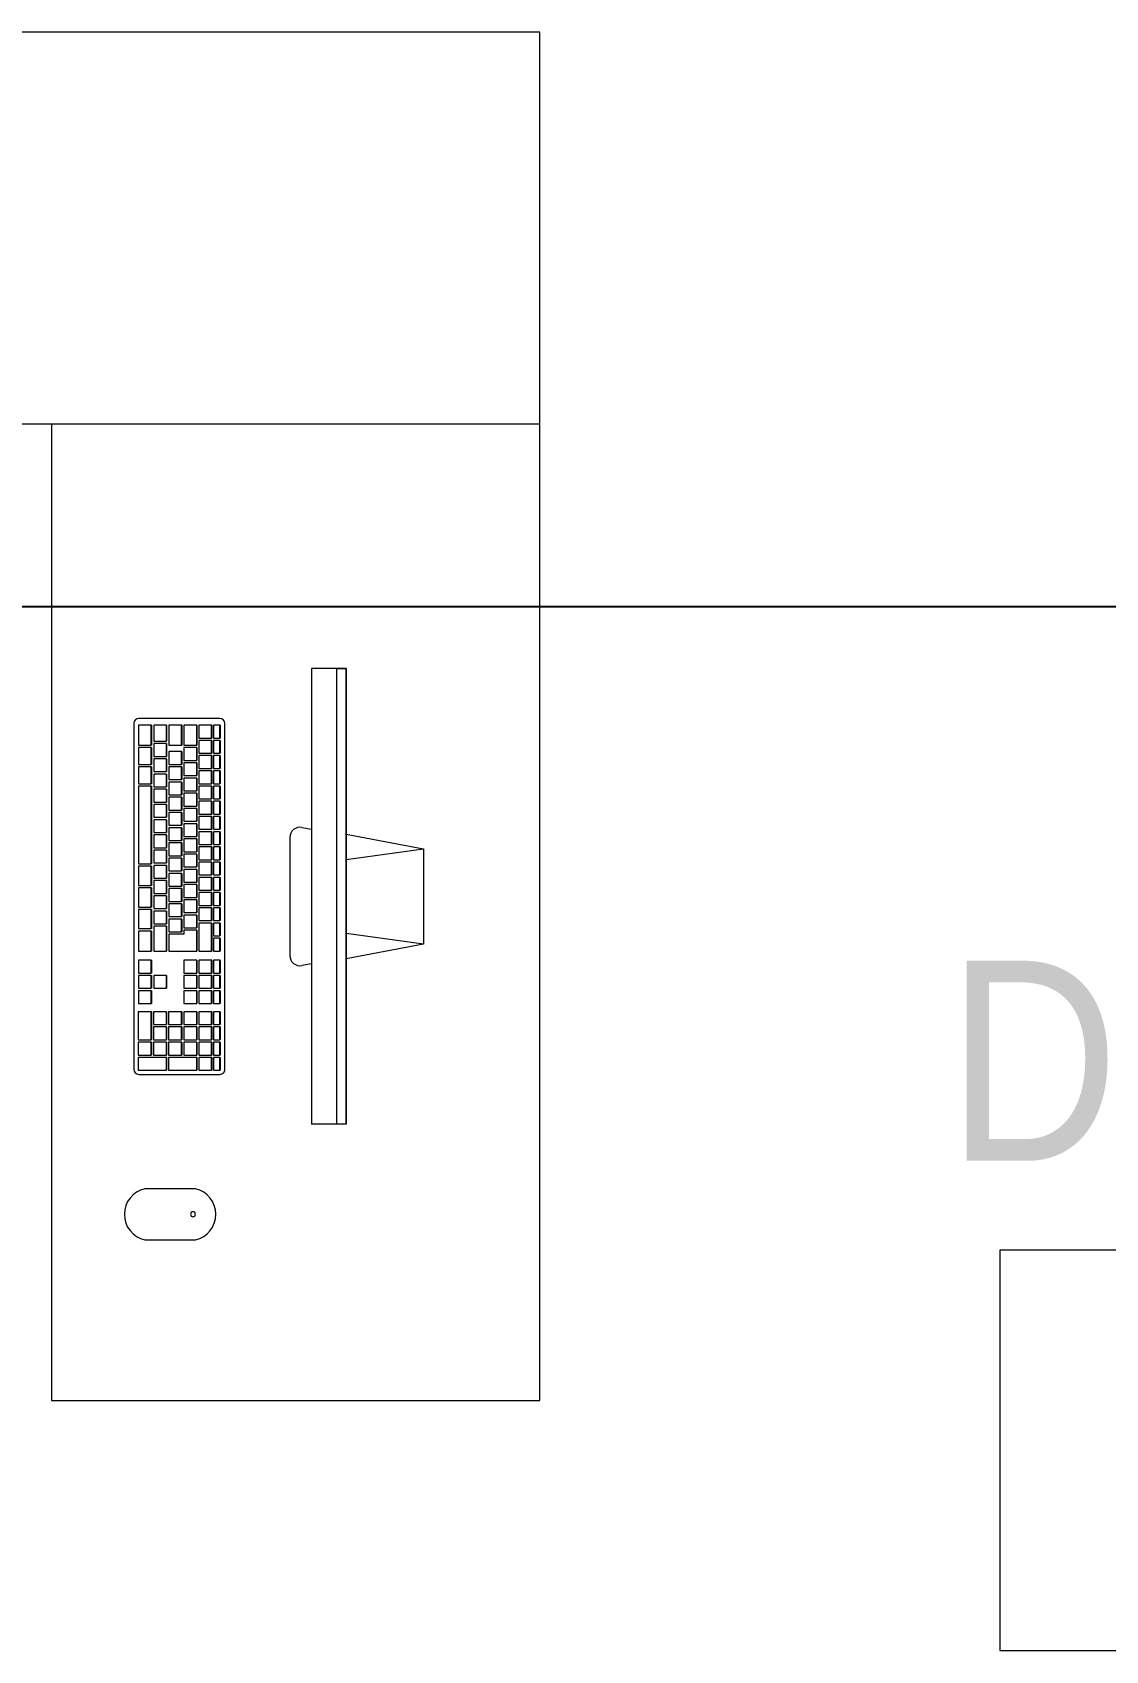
# Model space of a CAD drawing. Header units: millimetres. Extents: x -9358 to 257996, y -67499 to 9117.
# Drawn here: x 1330 to 2670, y -4947 to -2926 of the extents above; entities that cross this region are included whole.
import ezdxf

# ---------------------------------------------------------------- set-up
doc = ezdxf.new("R2010")
doc.units = ezdxf.units.MM
doc.header["$LTSCALE"] = 1000
for name, color, linetype, lineweight in [('A-FRN', 8, 'Continuous', 9), ('A-GEN-MOD', 8, 'Continuous', 9), ('A-ROM-NAM', 8, 'Continuous', 9)]:
    doc.layers.add(name, color=color, linetype=linetype, lineweight=lineweight)
doc.layers.add('DATANET', color=4, linetype='Continuous')
doc.styles.add('Arial_5', font='arial.ttf', dxfattribs={"width": 0.85, "height": 200})

# ---------------------------------------------------------------- blocks, each defined once
blk = doc.blocks.new('table48 - table-1749016-01-Ground Floor Furniture Plan')
at = {"layer": 'A-FRN'}
for p, q in [((33933, 10318.7), (33933, 8904.4)), ((34422, 10318.7), (33933, 10318.7)), ((34422, 8904.4), (34422, 9709.1)), ((33933, 8904.4), (34422, 8904.4))]:
    blk.add_line(p, q, dxfattribs=at)
blk = doc.blocks.new('2_Seat_computer_desk_11571 - 2_Seat_computer_desk_11571-749485-01-Ground Floor Furniture Plan')
at = {"layer": 'A-FRN'}
for p, q in [((552, 92.9), (570.4, 189.7)), ((570.4, 189.7), (689.3, 189.7)), ((583.7, 92.9), (570.4, 189.7)), ((689.3, 189.7), (676, 92.9)), ((689.3, 189.7), (707.7, 92.9)), ((345.4, 92.9), (345.4, 49.7)), ((914.3, 92.9), (345.4, 92.9)), ((345.4, 81.2), (345.4, 92.9)), ((345.4, 92.9), (914.3, 92.9)), ((914.3, 81.2), (345.4, 81.2)), ((914.3, 92.9), (914.3, 49.7)), ((914.3, 92.9), (914.3, 81.2)), ((345.4, 49.7), (914.3, 49.7)), ((543.6, 37.6), (545.7, 49.7)), ((714, 49.7), (716.1, 37.6)), ((556.1, 22.7), (703.6, 22.7)), ((416, -64.4), (432, -64.4)), ((416, -64.4), (416, -64.6)), ((432, -64.6), (416, -64.6)), ((416, -64.6), (416, -72.6)), ((416, -72.6), (432, -72.6)), ((416, -74.6), (432, -74.6)), ((416, -74.6), (416, -74.9)), ((432, -74.9), (416, -74.9)), ((416, -74.9), (416, -90.8)), ((432, -64.4), (432, -64.6)), ((432, -72.6), (432, -64.6)), ((432, -74.6), (432, -74.9)), ((432, -90.8), (432, -74.9)), ((435, -64.4), (451, -64.4)), ((435, -64.4), (435, -64.6)), ((451, -64.6), (435, -64.6)), ((435, -64.6), (435, -72.6)), ((435, -72.6), (451, -72.6)), ((435, -74.6), (451, -74.6)), ((435, -74.6), (435, -74.9)), ((451, -74.9), (435, -74.9)), ((435, -74.9), (435, -90.8)), ((451, -64.4), (451, -64.6)), ((451, -72.6), (451, -64.6)), ((451, -74.6), (451, -74.9)), ((451, -90.8), (451, -74.9)), ((454, -64.4), (470, -64.4)), ((454, -64.4), (454, -64.6)), ((470, -64.6), (454, -64.6)), ((454, -64.6), (454, -72.6)), ((454, -72.6), (470, -72.6)), ((454, -74.6), (470, -74.6)), ((454, -74.6), (454, -74.9)), ((470, -74.9), (454, -74.9)), ((454, -74.9), (454, -90.8)), ((470, -64.4), (470, -64.6)), ((470, -72.6), (470, -64.6)), ((470, -74.6), (470, -74.9)), ((470, -90.8), (470, -74.9)), ((473, -64.4), (489, -64.4)), ((473, -64.4), (473, -64.6)), ((489, -64.6), (473, -64.6)), ((473, -64.6), (473, -72.6)), ((473, -72.6), (489, -72.6)), ((473, -74.6), (489, -74.6)), ((473, -74.6), (473, -74.9)), ((489, -74.9), (473, -74.9)), ((473, -74.9), (473, -90.8)), ((489, -64.4), (489, -64.6)), ((489, -72.6), (489, -64.6)), ((489, -74.6), (489, -74.9)), ((489, -90.8), (489, -74.9)), ((492, -64.4), (508, -64.4)), ((492, -64.4), (492, -64.6)), ((508, -64.6), (492, -64.6)), ((492, -64.6), (492, -72.6)), ((492, -72.6), (508, -72.6)), ((492, -74.6), (508, -74.6)), ((492, -74.6), (492, -74.9)), ((508, -74.9), (492, -74.9)), ((492, -74.9), (492, -90.8)), ((508, -64.4), (508, -64.6)), ((508, -72.6), (508, -64.6)), ((508, -74.6), (508, -74.9)), ((508, -90.8), (508, -74.9)), ((511, -64.4), (527, -64.4)), ((511, -64.4), (511, -64.6)), ((527, -64.6), (511, -64.6)), ((511, -64.6), (511, -72.6)), ((511, -72.6), (527, -72.6)), ((511, -74.6), (527, -74.6)), ((511, -74.6), (511, -74.9)), ((527, -74.9), (511, -74.9)), ((511, -74.9), (511, -90.8)), ((527, -64.4), (527, -64.6)), ((527, -72.6), (527, -64.6)), ((527, -74.6), (527, -74.9)), ((527, -90.8), (527, -74.9)), ((530, -64.4), (546, -64.4)), ((530, -64.4), (530, -64.6)), ((546, -64.6), (530, -64.6)), ((530, -64.6), (530, -72.6)), ((530, -72.6), (546, -72.6)), ((530, -74.6), (546, -74.6)), ((530, -74.6), (530, -74.9)), ((546, -74.9), (530, -74.9)), ((530, -74.9), (530, -90.8)), ((546, -64.4), (546, -64.6)), ((546, -72.6), (546, -64.6)), ((546, -74.6), (546, -74.9)), ((546, -90.8), (546, -74.9)), ((549, -64.4), (565, -64.4)), ((549, -64.4), (549, -64.6)), ((565, -64.6), (549, -64.6)), ((549, -64.6), (549, -72.6)), ((549, -72.6), (565, -72.6)), ((549, -74.6), (565, -74.6)), ((549, -74.6), (549, -74.9)), ((565, -74.9), (549, -74.9)), ((549, -74.9), (549, -90.8)), ((565, -64.4), (565, -64.6)), ((565, -72.6), (565, -64.6)), ((565, -74.6), (565, -74.9)), ((565, -90.8), (565, -74.9)), ((568, -64.4), (584, -64.4)), ((568, -64.4), (568, -64.6)), ((584, -64.6), (568, -64.6)), ((568, -64.6), (568, -72.6)), ((568, -72.6), (584, -72.6)), ((568, -74.6), (584, -74.6)), ((568, -74.6), (568, -74.9)), ((584, -74.9), (568, -74.9)), ((568, -74.9), (568, -90.8)), ((584, -64.4), (584, -64.6)), ((584, -72.6), (584, -64.6)), ((584, -74.6), (584, -74.9)), ((584, -90.8), (584, -74.9)), ((587, -64.4), (603, -64.4)), ((587, -64.4), (587, -64.6)), ((603, -64.6), (587, -64.6)), ((587, -64.6), (587, -72.6)), ((587, -72.6), (603, -72.6)), ((587, -74.6), (603, -74.6)), ((587, -74.6), (587, -74.9)), ((603, -74.9), (587, -74.9)), ((587, -74.9), (587, -90.8)), ((603, -64.4), (603, -64.6)), ((603, -72.6), (603, -64.6)), ((603, -74.6), (603, -74.9)), ((603, -90.8), (603, -74.9)), ((606, -64.4), (622, -64.4)), ((606, -64.4), (606, -64.6)), ((622, -64.6), (606, -64.6)), ((606, -64.6), (606, -72.6)), ((606, -72.6), (622, -72.6)), ((606, -74.6), (622, -74.6)), ((606, -74.6), (606, -74.9)), ((622, -74.9), (606, -74.9)), ((606, -74.9), (606, -90.8)), ((622, -64.4), (622, -64.6)), ((622, -72.6), (622, -64.6)), ((622, -74.6), (622, -74.9)), ((622, -90.8), (622, -74.9)), ((625, -64.4), (641, -64.4)), ((625, -64.4), (625, -64.6)), ((641, -64.6), (625, -64.6)), ((625, -64.6), (625, -72.6)), ((625, -72.6), (641, -72.6)), ((625, -74.6), (641, -74.6)), ((625, -74.6), (625, -74.9)), ((641, -74.9), (625, -74.9)), ((625, -74.9), (625, -90.8)), ((641, -64.4), (641, -64.6)), ((641, -72.6), (641, -64.6)), ((641, -74.6), (641, -74.9)), ((641, -90.8), (641, -74.9)), ((644, -64.4), (660, -64.4)), ((644, -64.4), (644, -64.6)), ((660, -64.6), (644, -64.6)), ((644, -64.6), (644, -72.6)), ((644, -72.6), (660, -72.6)), ((644, -74.6), (660, -74.6)), ((644, -74.6), (644, -74.9)), ((660, -74.9), (644, -74.9)), ((644, -74.9), (644, -90.8)), ((660, -64.4), (660, -64.6)), ((660, -72.6), (660, -64.6)), ((660, -74.6), (660, -74.9)), ((660, -90.8), (660, -74.9)), ((663, -64.4), (679, -64.4)), ((663, -64.4), (663, -64.6)), ((679, -64.6), (663, -64.6)), ((663, -64.6), (663, -72.6)), ((663, -72.6), (679, -72.6)), ((663, -74.6), (698, -74.6)), ((663, -74.6), (663, -74.9)), ((698, -74.9), (663, -74.9)), ((663, -74.9), (663, -91.1)), ((679, -64.4), (679, -64.6)), ((679, -72.6), (679, -64.6)), ((682, -64.4), (698, -64.4)), ((682, -64.4), (682, -64.6)), ((698, -64.6), (682, -64.6)), ((682, -64.6), (682, -72.6)), ((682, -72.6), (698, -72.6)), ((698, -64.4), (698, -64.6)), ((698, -72.6), (698, -64.6)), ((698, -74.6), (698, -74.9)), ((698, -91.1), (698, -74.9)), ((709.5, -64.4), (725.5, -64.4)), ((709.5, -64.4), (709.5, -64.6)), ((725.5, -64.6), (709.5, -64.6)), ((709.5, -64.6), (709.5, -72.6)), ((709.5, -72.6), (725.5, -72.6)), ((709.5, -74.6), (725.5, -74.6)), ((709.5, -74.6), (709.5, -74.9)), ((725.5, -74.9), (709.5, -74.9)), ((709.5, -74.9), (709.5, -91.1)), ((725.5, -64.4), (725.5, -64.6)), ((725.5, -72.6), (725.5, -64.6)), ((725.5, -74.6), (725.5, -74.9)), ((725.5, -91.1), (725.5, -74.9)), ((728.5, -64.4), (744.5, -64.4)), ((728.5, -64.4), (728.5, -64.6)), ((744.5, -64.6), (728.5, -64.6)), ((728.5, -64.6), (728.5, -72.6)), ((728.5, -72.6), (744.5, -72.6)), ((728.5, -74.6), (744.5, -74.6)), ((728.5, -74.6), (728.5, -74.9)), ((744.5, -74.9), (728.5, -74.9)), ((728.5, -74.9), (728.5, -91.1)), ((744.5, -64.4), (744.5, -64.6)), ((744.5, -72.6), (744.5, -64.6)), ((744.5, -74.6), (744.5, -74.9)), ((744.5, -91.1), (744.5, -74.9)), ((747.5, -64.4), (763.5, -64.4)), ((747.5, -64.4), (747.5, -64.6)), ((763.5, -64.6), (747.5, -64.6)), ((747.5, -64.6), (747.5, -72.6)), ((747.5, -72.6), (763.5, -72.6)), ((747.5, -74.6), (763.5, -74.6)), ((747.5, -74.6), (747.5, -74.9)), ((763.5, -74.9), (747.5, -74.9)), ((747.5, -74.9), (747.5, -91.1)), ((763.5, -64.4), (763.5, -64.6)), ((763.5, -72.6), (763.5, -64.6)), ((763.5, -74.6), (763.5, -74.9)), ((763.5, -91.1), (763.5, -74.9)), ((773.8, -64.4), (789.8, -64.4)), ((773.8, -64.4), (773.8, -64.6)), ((789.8, -64.6), (773.8, -64.6)), ((773.8, -64.6), (773.8, -72.6)), ((773.8, -72.6), (789.8, -72.6)), ((773.8, -74.6), (789.8, -74.6)), ((773.8, -74.6), (773.8, -74.9)), ((789.8, -74.9), (773.8, -74.9)), ((773.8, -74.9), (773.8, -91.1)), ((789.8, -64.4), (789.8, -64.6)), ((789.8, -72.6), (789.8, -64.6)), ((789.8, -74.6), (789.8, -74.9)), ((789.8, -91.1), (789.8, -74.9)), ((792.8, -64.4), (808.8, -64.4)), ((792.8, -64.4), (792.8, -64.6)), ((808.8, -64.6), (792.8, -64.6)), ((792.8, -64.6), (792.8, -72.6)), ((792.8, -72.6), (808.8, -72.6)), ((792.8, -74.6), (808.8, -74.6)), ((792.8, -74.6), (792.8, -74.9)), ((808.8, -74.9), (792.8, -74.9)), ((792.8, -74.9), (792.8, -91.1)), ((808.8, -64.4), (808.8, -64.6)), ((808.8, -72.6), (808.8, -64.6)), ((808.8, -74.6), (808.8, -74.9)), ((808.8, -91.1), (808.8, -74.9)), ((811.8, -64.4), (827.8, -64.4)), ((811.8, -64.4), (811.8, -64.6)), ((827.8, -64.6), (811.8, -64.6)), ((811.8, -64.6), (811.8, -72.6)), ((811.8, -72.6), (827.8, -72.6)), ((811.8, -74.6), (827.8, -74.6)), ((811.8, -74.6), (811.8, -74.9)), ((827.8, -74.9), (811.8, -74.9)), ((811.8, -74.9), (811.8, -91.1)), ((827.8, -64.4), (827.8, -64.6)), ((827.8, -72.6), (827.8, -64.6)), ((827.8, -74.6), (827.8, -74.9)), ((827.8, -91.1), (827.8, -74.9)), ((830.8, -64.4), (846.8, -64.4)), ((830.8, -64.4), (830.8, -64.6)), ((846.8, -64.6), (830.8, -64.6)), ((830.8, -64.6), (830.8, -72.6)), ((830.8, -72.6), (846.8, -72.6)), ((830.8, -74.6), (846.8, -74.6)), ((830.8, -74.6), (830.8, -74.9)), ((846.8, -74.9), (830.8, -74.9)), ((830.8, -74.9), (830.8, -91.1)), ((846.8, -64.4), (846.8, -64.6)), ((846.8, -72.6), (846.8, -64.6)), ((846.8, -74.6), (846.8, -74.9)), ((846.8, -91.1), (846.8, -74.9)), ((416, -90.8), (432, -90.8)), ((416, -93.3), (441, -93.3)), ((416, -93.3), (416, -93.5)), ((441, -93.5), (416, -93.5)), ((416, -93.5), (416, -109.5)), ((435, -90.8), (451, -90.8)), ((441, -93.3), (441, -93.5)), ((441, -109.5), (441, -93.5)), ((444, -93.3), (460, -93.3)), ((444, -93.3), (444, -93.5)), ((460, -93.5), (444, -93.5)), ((444, -93.5), (444, -109.5)), ((454, -90.8), (470, -90.8)), ((460, -93.3), (460, -93.5)), ((460, -109.5), (460, -93.5)), ((463, -93.3), (479, -93.3)), ((463, -93.3), (463, -93.5)), ((479, -93.5), (463, -93.5)), ((463, -93.5), (463, -109.5)), ((473, -90.8), (489, -90.8)), ((479, -93.3), (479, -93.5)), ((479, -109.5), (479, -93.5)), ((482, -93.3), (498, -93.3)), ((482, -93.3), (482, -93.5)), ((498, -93.5), (482, -93.5)), ((482, -93.5), (482, -109.5)), ((492, -90.8), (508, -90.8)), ((498, -93.3), (498, -93.5)), ((498, -109.5), (498, -93.5)), ((501, -93.3), (517, -93.3)), ((501, -93.3), (501, -93.5)), ((517, -93.5), (501, -93.5)), ((501, -93.5), (501, -109.5)), ((511, -90.8), (527, -90.8)), ((517, -93.3), (517, -93.5)), ((517, -109.5), (517, -93.5)), ((520, -93.3), (536, -93.3)), ((520, -93.3), (520, -93.5)), ((536, -93.5), (520, -93.5)), ((520, -93.5), (520, -109.5)), ((530, -90.8), (546, -90.8)), ((536, -93.3), (536, -93.5)), ((536, -109.5), (536, -93.5)), ((539, -93.3), (555, -93.3)), ((539, -93.3), (539, -93.5)), ((555, -93.5), (539, -93.5)), ((539, -93.5), (539, -109.5)), ((549, -90.8), (565, -90.8)), ((555, -93.3), (555, -93.5)), ((555, -109.5), (555, -93.5)), ((558, -93.3), (574, -93.3)), ((558, -93.3), (558, -93.5)), ((574, -93.5), (558, -93.5)), ((558, -93.5), (558, -109.5)), ((568, -90.8), (584, -90.8)), ((574, -93.3), (574, -93.5)), ((574, -109.5), (574, -93.5)), ((577, -93.3), (593, -93.3)), ((577, -93.3), (577, -93.5)), ((593, -93.5), (577, -93.5)), ((577, -93.5), (577, -109.5)), ((587, -90.8), (603, -90.8)), ((593, -93.3), (593, -93.5)), ((593, -109.5), (593, -93.5)), ((596, -93.3), (612, -93.3)), ((596, -93.3), (596, -93.5)), ((612, -93.5), (596, -93.5)), ((596, -93.5), (596, -109.5)), ((606, -90.8), (622, -90.8)), ((612, -93.3), (612, -93.5)), ((612, -109.5), (612, -93.5)), ((615, -93.3), (631, -93.3)), ((615, -93.3), (615, -93.5)), ((631, -93.5), (615, -93.5)), ((615, -93.5), (615, -109.5)), ((625, -90.8), (641, -90.8)), ((631, -93.3), (631, -93.5)), ((631, -109.5), (631, -93.5)), ((634, -93.3), (650, -93.3)), ((634, -93.3), (634, -93.5)), ((650, -93.5), (634, -93.5)), ((634, -93.5), (634, -109.5)), ((644, -90.8), (660, -90.8)), ((650, -93.3), (650, -93.5)), ((650, -109.5), (650, -93.5)), ((653, -93.3), (669, -93.3)), ((653, -93.3), (653, -93.5)), ((669, -93.5), (653, -93.5)), ((653, -93.5), (653, -109.5)), ((663, -91.1), (698, -91.1)), ((669, -93.3), (669, -93.5)), ((669, -109.5), (669, -93.5)), ((672, -93.3), (698, -93.3)), ((672, -93.3), (672, -93.5)), ((698, -93.5), (672, -93.5)), ((672, -93.5), (672, -109.5)), ((698, -93.3), (698, -93.5)), ((698, -128.4), (698, -93.5)), ((709.5, -91.1), (725.5, -91.1)), ((709.5, -93.3), (725.5, -93.3)), ((709.5, -93.5), (709.5, -93.3)), ((709.5, -93.5), (709.5, -109.5)), ((725.5, -93.5), (709.5, -93.5)), ((725.5, -93.3), (725.5, -93.5)), ((725.5, -109.5), (725.5, -93.5)), ((728.5, -91.1), (744.5, -91.1)), ((728.5, -93.3), (744.5, -93.3)), ((728.5, -93.5), (728.5, -93.3)), ((728.5, -93.5), (728.5, -109.5)), ((744.5, -93.5), (728.5, -93.5)), ((744.5, -93.3), (744.5, -93.5)), ((744.5, -109.5), (744.5, -93.5)), ((747.5, -91.1), (763.5, -91.1)), ((747.5, -93.3), (763.5, -93.3)), ((747.5, -93.3), (747.5, -93.5)), ((763.5, -93.5), (747.5, -93.5)), ((747.5, -93.5), (747.5, -109.5)), ((763.5, -93.5), (763.5, -93.3)), ((763.5, -109.5), (763.5, -93.5)), ((773.8, -91.1), (789.8, -91.1)), ((773.8, -93.3), (789.8, -93.3)), ((773.8, -93.3), (773.8, -93.5)), ((789.8, -93.5), (773.8, -93.5)), ((773.8, -93.5), (773.8, -109.8)), ((789.8, -93.3), (789.8, -93.5)), ((789.8, -109.8), (789.8, -93.5)), ((792.8, -91.1), (808.8, -91.1)), ((792.8, -93.3), (808.8, -93.3)), ((792.8, -93.3), (792.8, -93.5)), ((808.8, -93.5), (792.8, -93.5)), ((792.8, -93.5), (792.8, -109.8)), ((808.8, -93.3), (808.8, -93.5)), ((808.8, -109.8), (808.8, -93.5)), ((811.8, -91.1), (827.8, -91.1)), ((811.8, -93.3), (827.8, -93.3)), ((811.8, -93.3), (811.8, -93.5)), ((827.8, -93.5), (811.8, -93.5)), ((811.8, -93.5), (811.8, -109.8)), ((827.8, -93.3), (827.8, -93.5)), ((827.8, -109.8), (827.8, -93.5)), ((830.8, -91.1), (846.8, -91.1)), ((830.8, -93.3), (846.8, -93.3)), ((830.8, -93.3), (830.8, -93.5)), ((846.8, -93.5), (830.8, -93.5)), ((830.8, -93.5), (830.8, -128.7)), ((846.8, -93.3), (846.8, -93.5)), ((846.8, -128.7), (846.8, -93.5)), ((416, -109.5), (441, -109.5)), ((416, -112.2), (441, -112.2)), ((416, -112.2), (416, -112.5)), ((441, -112.5), (416, -112.5)), ((416, -112.5), (416, -128.4)), ((441, -112.2), (441, -112.5)), ((441, -128.4), (441, -112.5)), ((444, -109.5), (460, -109.5)), ((449, -112.2), (465, -112.2)), ((449, -112.2), (449, -112.5)), ((465, -112.5), (449, -112.5)), ((449, -112.5), (449, -128.4)), ((463, -109.5), (479, -109.5)), ((465, -112.2), (465, -112.5)), ((465, -128.4), (465, -112.5)), ((468, -112.2), (484, -112.2)), ((468, -112.2), (468, -112.5)), ((484, -112.5), (468, -112.5)), ((468, -112.5), (468, -128.4)), ((482, -109.5), (498, -109.5)), ((484, -112.2), (484, -112.5)), ((484, -128.4), (484, -112.5)), ((487, -112.2), (503, -112.2)), ((487, -112.2), (487, -112.5)), ((503, -112.5), (487, -112.5)), ((487, -112.5), (487, -128.4)), ((501, -109.5), (517, -109.5)), ((503, -112.2), (503, -112.5)), ((503, -128.4), (503, -112.5)), ((506, -112.2), (522, -112.2)), ((506, -112.2), (506, -112.5)), ((522, -112.5), (506, -112.5)), ((506, -112.5), (506, -128.4)), ((520, -109.5), (536, -109.5)), ((522, -112.2), (522, -112.5)), ((522, -128.4), (522, -112.5)), ((525, -112.2), (541, -112.2)), ((525, -112.2), (525, -112.5)), ((541, -112.5), (525, -112.5)), ((525, -112.5), (525, -128.4)), ((539, -109.5), (555, -109.5)), ((541, -112.2), (541, -112.5)), ((541, -128.4), (541, -112.5)), ((544, -112.2), (560, -112.2)), ((544, -112.2), (544, -112.5)), ((560, -112.5), (544, -112.5)), ((544, -112.5), (544, -128.4)), ((558, -109.5), (574, -109.5)), ((560, -112.2), (560, -112.5)), ((560, -128.4), (560, -112.5)), ((563, -112.2), (579, -112.2)), ((563, -112.2), (563, -112.5)), ((579, -112.5), (563, -112.5)), ((563, -112.5), (563, -128.4)), ((577, -109.5), (593, -109.5)), ((579, -112.2), (579, -112.5)), ((579, -128.4), (579, -112.5)), ((582, -112.2), (598, -112.2)), ((582, -112.2), (582, -112.5)), ((598, -112.5), (582, -112.5)), ((582, -112.5), (582, -128.4)), ((596, -109.5), (612, -109.5)), ((598, -112.2), (598, -112.5)), ((598, -128.4), (598, -112.5)), ((601, -112.2), (617, -112.2)), ((601, -112.2), (601, -112.5)), ((617, -112.5), (601, -112.5)), ((601, -112.5), (601, -128.4)), ((615, -109.5), (631, -109.5)), ((617, -112.2), (617, -112.5)), ((617, -128.4), (617, -112.5)), ((620, -112.2), (636, -112.2)), ((620, -112.2), (620, -112.5)), ((636, -112.5), (620, -112.5)), ((620, -112.5), (620, -128.4)), ((634, -109.5), (650, -109.5)), ((636, -112.2), (636, -112.5)), ((636, -128.4), (636, -112.5)), ((639, -112.2), (655, -112.2)), ((639, -112.2), (639, -112.5)), ((655, -112.5), (639, -112.5)), ((639, -112.5), (639, -128.4)), ((653, -109.5), (669, -109.5)), ((655, -112.2), (655, -112.5)), ((655, -128.4), (655, -112.5)), ((658, -112.2), (674, -112.2)), ((658, -112.2), (658, -112.5)), ((674, -112.5), (658, -112.5)), ((658, -112.5), (658, -128.4)), ((672, -109.5), (677, -109.5)), ((674, -112.2), (674, -112.5)), ((674, -128.4), (674, -112.5)), ((677, -109.5), (677, -128.4)), ((709.5, -109.5), (725.5, -109.5)), ((728.5, -109.5), (744.5, -109.5)), ((747.5, -109.5), (763.5, -109.5)), ((773.8, -109.8), (789.8, -109.8)), ((773.8, -112.2), (789.8, -112.2)), ((773.8, -112.2), (773.8, -112.5)), ((789.8, -112.5), (773.8, -112.5)), ((773.8, -112.5), (773.8, -128.7)), ((789.8, -112.2), (789.8, -112.5)), ((789.8, -128.7), (789.8, -112.5)), ((792.8, -109.8), (808.8, -109.8)), ((792.8, -112.2), (808.8, -112.2)), ((792.8, -112.2), (792.8, -112.5)), ((808.8, -112.5), (792.8, -112.5)), ((792.8, -112.5), (792.8, -128.7)), ((808.8, -112.2), (808.8, -112.5)), ((808.8, -128.7), (808.8, -112.5)), ((811.8, -109.8), (827.8, -109.8)), ((811.8, -112.2), (827.8, -112.2)), ((811.8, -112.2), (811.8, -112.5)), ((827.8, -112.5), (811.8, -112.5)), ((811.8, -112.5), (811.8, -128.7)), ((827.8, -112.2), (827.8, -112.5)), ((827.8, -128.7), (827.8, -112.5)), ((416, -128.4), (441, -128.4)), ((416, -131.1), (436, -131.1)), ((416, -131.1), (416, -131.4)), ((436, -131.4), (416, -131.4)), ((416, -131.4), (416, -147.3)), ((436, -131.1), (436, -131.4)), ((436, -147.3), (436, -131.4)), ((439, -131.1), (455, -131.1)), ((439, -131.1), (439, -131.4)), ((455, -131.4), (439, -131.4)), ((439, -131.4), (439, -147.3)), ((449, -128.4), (465, -128.4)), ((455, -131.1), (455, -131.4)), ((455, -147.3), (455, -131.4)), ((458, -131.1), (474, -131.1)), ((458, -131.1), (458, -131.4)), ((474, -131.4), (458, -131.4)), ((458, -131.4), (458, -147.3)), ((468, -128.4), (484, -128.4)), ((474, -131.1), (474, -131.4)), ((474, -147.3), (474, -131.4)), ((477, -131.1), (493, -131.1)), ((477, -131.1), (477, -131.4)), ((493, -131.4), (477, -131.4)), ((477, -131.4), (477, -147.3)), ((487, -128.4), (503, -128.4)), ((493, -131.1), (493, -131.4)), ((493, -147.3), (493, -131.4)), ((496, -131.1), (512, -131.1)), ((496, -131.1), (496, -131.4)), ((512, -131.4), (496, -131.4)), ((496, -131.4), (496, -147.3)), ((506, -128.4), (522, -128.4)), ((512, -131.1), (512, -131.4)), ((512, -147.3), (512, -131.4)), ((515, -131.1), (531, -131.1)), ((515, -131.1), (515, -131.4)), ((531, -131.4), (515, -131.4)), ((515, -131.4), (515, -147.3)), ((525, -128.4), (541, -128.4)), ((531, -131.1), (531, -131.4)), ((531, -147.3), (531, -131.4)), ((534, -131.1), (550, -131.1)), ((534, -131.1), (534, -131.4)), ((550, -131.4), (534, -131.4)), ((534, -131.4), (534, -147.3)), ((544, -128.4), (560, -128.4)), ((550, -131.1), (550, -131.4)), ((550, -147.3), (550, -131.4)), ((553, -131.1), (569, -131.1)), ((553, -131.1), (553, -131.4)), ((569, -131.4), (553, -131.4)), ((553, -131.4), (553, -147.3)), ((563, -128.4), (579, -128.4)), ((569, -131.1), (569, -131.4)), ((569, -147.3), (569, -131.4)), ((572, -131.1), (588, -131.1)), ((572, -131.1), (572, -131.4)), ((588, -131.4), (572, -131.4)), ((572, -131.4), (572, -147.3)), ((582, -128.4), (598, -128.4)), ((588, -131.1), (588, -131.4)), ((588, -147.3), (588, -131.4)), ((591, -131.1), (607, -131.1)), ((591, -131.1), (591, -131.4)), ((607, -131.4), (591, -131.4)), ((591, -131.4), (591, -147.3)), ((601, -128.4), (617, -128.4)), ((607, -131.1), (607, -131.4)), ((607, -147.3), (607, -131.4)), ((610, -131.1), (626, -131.1)), ((610, -131.1), (610, -131.4)), ((626, -131.4), (610, -131.4)), ((610, -131.4), (610, -147.3)), ((620, -128.4), (636, -128.4)), ((626, -131.1), (626, -131.4)), ((626, -147.3), (626, -131.4)), ((629, -131.1), (645, -131.1)), ((629, -131.1), (629, -131.4)), ((645, -131.4), (629, -131.4)), ((629, -131.4), (629, -147.3)), ((639, -128.4), (655, -128.4)), ((645, -131.1), (645, -131.4)), ((645, -147.3), (645, -131.4)), ((648, -131.1), (664, -131.1)), ((648, -131.1), (648, -131.4)), ((664, -131.4), (648, -131.4)), ((648, -131.4), (648, -147.3)), ((658, -128.4), (674, -128.4)), ((664, -131.1), (664, -131.4)), ((664, -147.3), (664, -131.4)), ((667, -131.1), (698, -131.1)), ((667, -131.1), (667, -131.4)), ((698, -131.4), (667, -131.4)), ((667, -131.4), (667, -147.3)), ((677, -128.4), (698, -128.4)), ((698, -131.1), (698, -131.4)), ((698, -147.3), (698, -131.4)), ((728.5, -131.1), (744.5, -131.1)), ((728.5, -131.4), (728.5, -131.1)), ((728.5, -131.4), (728.5, -147.3)), ((744.5, -131.4), (728.5, -131.4)), ((744.5, -131.1), (744.5, -131.4)), ((744.5, -147.3), (744.5, -131.4)), ((773.8, -128.7), (789.8, -128.7)), ((773.8, -131.1), (789.8, -131.1)), ((773.8, -131.1), (773.8, -131.4)), ((789.8, -131.4), (773.8, -131.4)), ((773.8, -131.4), (773.8, -147.6)), ((789.8, -131.1), (789.8, -131.4)), ((789.8, -147.6), (789.8, -131.4)), ((792.8, -128.7), (808.8, -128.7)), ((792.8, -131.1), (808.8, -131.1)), ((792.8, -131.1), (792.8, -131.4)), ((808.8, -131.4), (792.8, -131.4)), ((792.8, -131.4), (792.8, -147.6)), ((808.8, -131.1), (808.8, -131.4)), ((808.8, -147.6), (808.8, -131.4)), ((811.8, -128.7), (827.8, -128.7)), ((811.8, -131.1), (827.8, -131.1)), ((811.8, -131.1), (811.8, -131.4)), ((827.8, -131.4), (811.8, -131.4)), ((811.8, -131.4), (811.8, -147.6)), ((827.8, -131.1), (827.8, -131.4)), ((827.8, -147.6), (827.8, -131.4)), ((830.8, -128.7), (846.8, -128.7)), ((830.8, -131.1), (846.8, -131.1)), ((830.8, -131.1), (830.8, -131.4)), ((846.8, -131.4), (830.8, -131.4)), ((830.8, -131.4), (830.8, -166.5)), ((846.8, -131.1), (846.8, -131.4)), ((846.8, -166.5), (846.8, -131.4)), ((416, -147.3), (436, -147.3)), ((416, -150), (441, -150)), ((416, -150), (416, -150.3)), ((441, -150.3), (416, -150.3)), ((416, -150.3), (416, -166.2)), ((439, -147.3), (455, -147.3)), ((441, -150), (441, -150.3)), ((441, -166.2), (441, -150.3)), ((444, -150), (465, -150)), ((444, -150), (444, -150.3)), ((465, -150.3), (444, -150.3)), ((444, -150.3), (444, -166.2)), ((458, -147.3), (474, -147.3)), ((465, -150), (465, -150.3)), ((465, -166.2), (465, -150.3)), ((468, -150), (489, -150)), ((468, -150), (468, -150.3)), ((489, -150.3), (468, -150.3)), ((468, -150.3), (468, -166.2)), ((477, -147.3), (493, -147.3)), ((489, -150), (489, -150.3)), ((489, -166.2), (489, -150.3)), ((492, -150), (589, -150)), ((492, -150), (492, -150.3)), ((589, -150.3), (492, -150.3)), ((492, -150.3), (492, -166.2)), ((496, -147.3), (512, -147.3)), ((515, -147.3), (531, -147.3)), ((534, -147.3), (550, -147.3)), ((553, -147.3), (569, -147.3)), ((572, -147.3), (588, -147.3)), ((589, -150), (589, -150.3)), ((589, -166.2), (589, -150.3)), ((591, -147.3), (607, -147.3)), ((592, -150), (616, -150)), ((592, -150), (592, -150.3)), ((616, -150.3), (592, -150.3)), ((592, -150.3), (592, -166.2)), ((610, -147.3), (626, -147.3)), ((616, -150), (616, -150.3)), ((616, -166.2), (616, -150.3)), ((619, -150), (643, -150)), ((619, -150), (619, -150.3)), ((643, -150.3), (619, -150.3)), ((619, -150.3), (619, -166.2)), ((629, -147.3), (645, -147.3)), ((643, -150), (643, -150.3)), ((643, -166.2), (643, -150.3)), ((646, -150), (670, -150)), ((646, -150), (646, -150.3)), ((670, -150.3), (646, -150.3)), ((646, -150.3), (646, -166.2)), ((648, -147.3), (664, -147.3)), ((667, -147.3), (698, -147.3)), ((670, -150), (670, -150.3)), ((670, -166.2), (670, -150.3)), ((673, -150), (698, -150)), ((673, -150), (673, -150.3)), ((698, -150.3), (673, -150.3)), ((673, -150.3), (673, -166.2)), ((698, -150), (698, -150.3)), ((698, -166.2), (698, -150.3)), ((709.5, -150), (725.5, -150)), ((709.5, -150.3), (709.5, -150)), ((709.5, -150.3), (709.5, -166.2)), ((725.5, -150.3), (709.5, -150.3)), ((725.5, -150), (725.5, -150.3)), ((725.5, -166.2), (725.5, -150.3)), ((728.5, -147.3), (744.5, -147.3)), ((728.5, -150), (744.5, -150)), ((728.5, -150.3), (728.5, -150)), ((728.5, -150.3), (728.5, -166.2)), ((744.5, -150.3), (728.5, -150.3)), ((744.5, -150), (744.5, -150.3)), ((744.5, -166.2), (744.5, -150.3)), ((747.5, -150), (763.5, -150)), ((747.5, -150), (747.5, -150.3)), ((763.5, -150.3), (747.5, -150.3)), ((747.5, -150.3), (747.5, -166.2)), ((763.5, -150.3), (763.5, -150)), ((763.5, -166.2), (763.5, -150.3)), ((773.8, -147.6), (789.8, -147.6)), ((773.8, -150), (808.8, -150)), ((773.8, -150), (773.8, -150.3)), ((808.8, -150.3), (773.8, -150.3)), ((773.8, -150.3), (773.8, -166.5)), ((792.8, -147.6), (808.8, -147.6)), ((808.8, -150), (808.8, -150.3)), ((808.8, -166.5), (808.8, -150.3)), ((811.8, -147.6), (827.8, -147.6)), ((811.8, -150), (827.8, -150)), ((811.8, -150), (811.8, -150.3)), ((827.8, -150.3), (811.8, -150.3)), ((811.8, -150.3), (811.8, -166.5)), ((827.8, -150), (827.8, -150.3)), ((827.8, -166.5), (827.8, -150.3)), ((416, -166.2), (441, -166.2)), ((444, -166.2), (465, -166.2)), ((468, -166.2), (489, -166.2)), ((492, -166.2), (589, -166.2)), ((592, -166.2), (616, -166.2)), ((619, -166.2), (643, -166.2)), ((646, -166.2), (670, -166.2)), ((673, -166.2), (698, -166.2)), ((709.5, -166.2), (725.5, -166.2)), ((728.5, -166.2), (744.5, -166.2)), ((747.5, -166.2), (763.5, -166.2)), ((773.8, -166.5), (808.8, -166.5)), ((811.8, -166.5), (827.8, -166.5)), ((830.8, -166.5), (846.8, -166.5))]:
    blk.add_line(p, q, dxfattribs=at)
for centre, radius, start, end in [((556.1, 35.4), 12.7, 170, 270), ((703.6, 35.4), 12.7, 270, 10), ((1026.7, -98.2), 3.16, 0, 180), ((1026.7, -98.2), 3.16, 180, 360)]:
    blk.add_arc(centre, radius, start, end, dxfattribs=at)
at = {"layer": 'A-GEN-MOD'}
for p, q in [((845.6, -58.4), (414, -58.4)), ((407.7, -64.7), (407.7, -165.9)), ((852, -165.9), (852, -64.7)), ((995, -95), (995, -158.5)), ((1058.5, -158.5), (1058.5, -95)), ((414, -172.2), (845.6, -172.2))]:
    blk.add_line(p, q, dxfattribs=at)
for centre, radius, start, end in [((414, -64.7), 6.35, 90, 180), ((845.6, -64.7), 6.35, 360, 90), ((1026.7, -102.2), 32.5, 12.6804, 167.3196), ((1026.7, -151.4), 32.5, 192.6804, 347.3196), ((414, -165.9), 6.35, 180, 270), ((845.6, -165.9), 6.35, 270, 360)]:
    blk.add_arc(centre, radius, start, end, dxfattribs=at)
blk = doc.blocks.new('Haworth_Worksurface_Reside-Rectangular2 - 60_ x 30_ 2-789986-01-Ground Floor Furniture Plan')
at = {"layer": 'A-FRN'}
for p, q in [((609.6, 304.8), (-609.6, 304.8)), ((-609.6, 304.8), (-609.6, -304.8)), ((609.6, -304.8), (609.6, 304.8)), ((-609.6, -304.8), (609.6, -304.8))]:
    blk.add_line(p, q, dxfattribs=at)
blk = doc.blocks.new('M_Room Tag_Small - M_Room Tag_Small-919701-01-Ground Floor Furniture Plan')
at = {"layer": 'A-ROM-NAM'}
for p, q in [((9, 2.5), (-9, 2.5)), ((-9, 2.5), (-9, -2.5)), ((9, -2.5), (9, 2.5)), ((-9, -2.5), (9, -2.5))]:
    blk.add_line(p, q, dxfattribs=at)
blk = doc.blocks.new('G')
at = {"layer": 'A-FRN'}
for name, p, rotation in [('table48 - table-1749016-01-Ground Floor Furniture Plan', (-8355, 31154.7), 270.0000000000001), ('Haworth_Worksurface_Reside-Rectangular2 - 60_ x 30_ 2-789986-01-Ground Floor Furniture Plan', (1658.9, -3877), 89.99999999995926), ('2_Seat_computer_desk_11571 - 2_Seat_computer_desk_11571-749485-01-Ground Floor Furniture Plan', (1628.9, -3227.4), 270.0000000000391)]:
    blk.add_blockref(name, p, dxfattribs=dict(at, rotation=rotation))
at = {"layer": 'A-ROM-NAM', "xscale": 99.99999999999991, "yscale": 99.99999999999991, "zscale": 99.99999999999991}
blk.add_blockref('M_Room Tag_Small - M_Room Tag_Small-919701-01-Ground Floor Furniture Plan', (3437.8, -4548.9), dxfattribs=at)
at = {"layer": 'A-ROM-NAM', "insert": (2472.2, -3937.3), "char_height": 250, "width": 2373.797, "attachment_point": 1, "style": 'Arial_5'}
blk.add_mtext("DRS' OFFICE", dxfattribs=at)

msp = doc.modelspace()

# ---------------------------------------------------------------- block references
msp.add_blockref('G', (0, -148.1))

# ---------------------------------------------------------------- next in the draw order: linework, layer by layer
at = {"layer": 'DATANET', "color": 3}
msp.add_lwpolyline([(247.2, -3385.5), (247.2, -3643.1), (8196, -3643.1), (8196, -4938.1)], dxfattribs=at)

doc.saveas('drawing.dxf')
